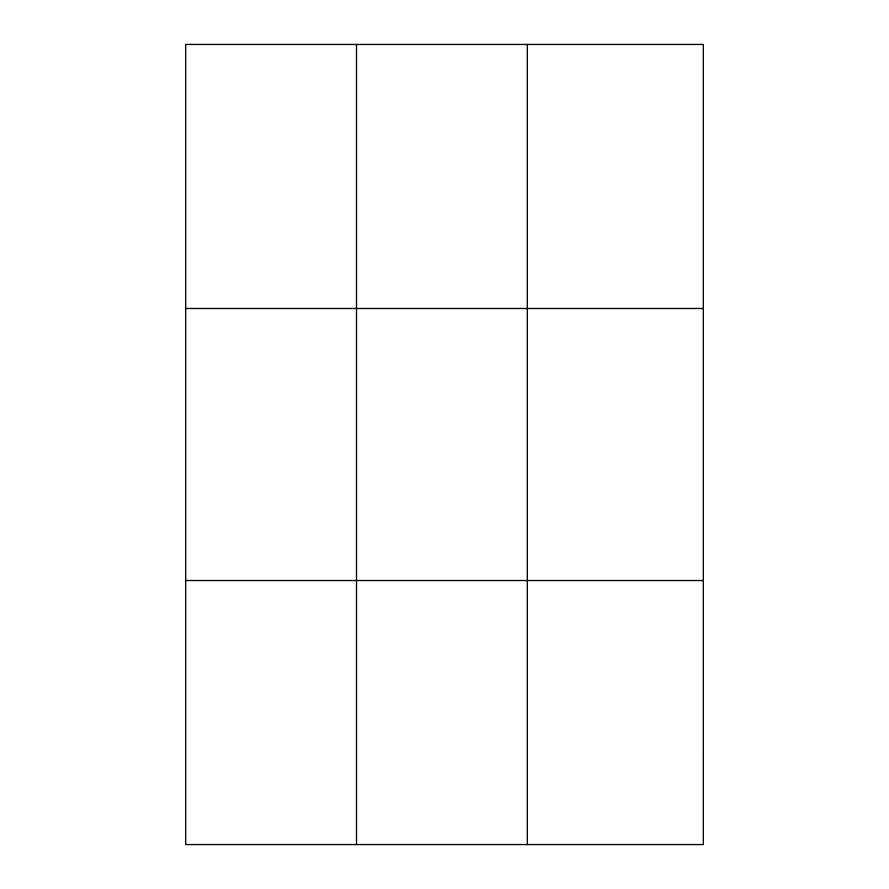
<?xml version="1.0" encoding="UTF-8"?>
<svg xmlns="http://www.w3.org/2000/svg" width="889" height="889" viewBox="0 0 889 889"><rect width="100%" height="100%" fill="white"/><g stroke="black" fill="none" stroke-linecap="round" stroke-linejoin="round"><path stroke-width="1.33" d="M356.5 844.55L356.5 44.45M527.321 844.55L527.321 44.45M185.668 308.483L703.332 308.483M185.668 580.517L703.332 580.517M703.332 756.539L703.332 844.55L185.668 844.55L185.668 44.45L703.332 44.45L703.332 756.539"/></g></svg>
